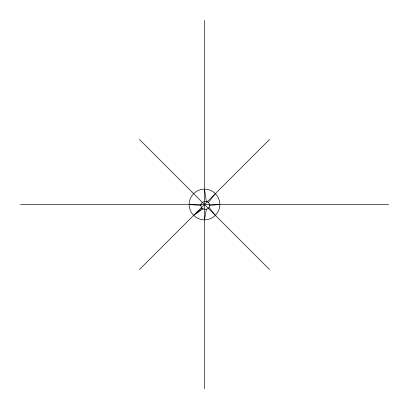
<?xml version="1.0" encoding="UTF-8"?>
<svg xmlns="http://www.w3.org/2000/svg" width="409" height="409" viewBox="0 0 409 409"><rect width="100%" height="100%" fill="white"/><g stroke="black" fill="none" stroke-linecap="round" stroke-linejoin="round"><path stroke-width="0.61" d="M200.819 205.405C200.829 200.19 209.623 200.19 209.638 205.405C209.623 210.62 200.829 210.62 200.819 205.405L189.162 204.5M204.5 219.838L206.366 209.28M208.345 202.567L215.344 193.656M139.428 269.572L269.572 139.428M202.107 208.242L193.656 215.344L203.022 208.881M209.638 205.405L219.838 204.5A15.337 15.337 0 0 0 196.831 191.218A15.337 15.337 0 0 0 196.831 217.782A15.337 15.337 0 0 0 219.838 204.5M20.45 204.5L388.55 204.5M139.428 139.428L269.572 269.572M209.045 207.414L215.344 215.344M204.5 189.162L206.366 201.53M204.5 20.45L204.5 388.55"/></g></svg>
